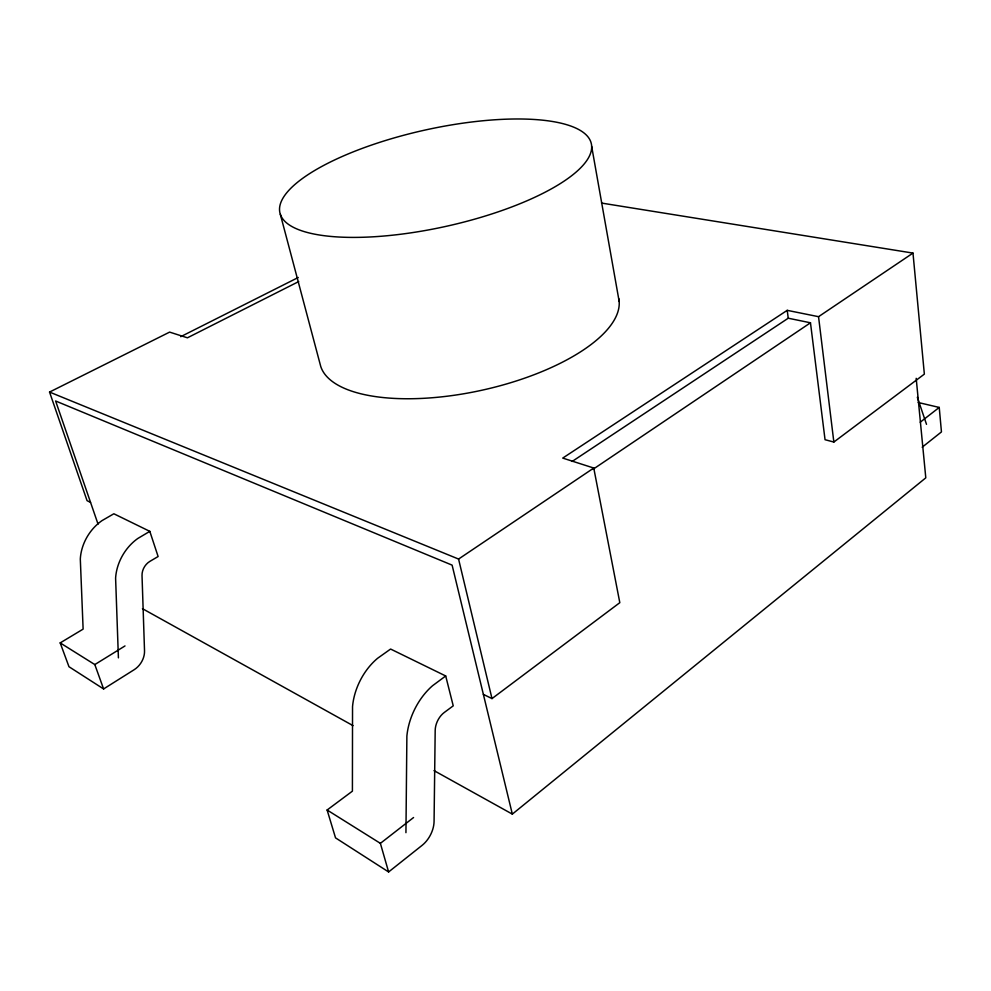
<?xml version="1.0" encoding="UTF-8"?>
<svg xmlns="http://www.w3.org/2000/svg" width="991" height="991" viewBox="0 0 991 991"><rect width="100%" height="100%" fill="white"/><g stroke="black" fill="none" stroke-linecap="round" stroke-linejoin="round"><path stroke-width="1.49" d="M405.938 832.675L406.88 736.065A54.542 36.072 -64.1 0 1 432.51 685.76L445.702 675.973L453.234 705.84L444.315 712.442A16.859 11.149 -64.1 0 0 435.185 730.491L434.07 821.403A22.632 14.592 -61.7 0 1 422.079 845.373L388.608 871.956L335.528 837.866L327.117 810.006L352.412 791.152L352.536 706.595A52.573 36.06 -63.5 0 1 377.571 658.309L390.603 649.043L445.702 675.973M434.033 770.626L512.335 814.119L925.792 477.848L916.192 378.327M922.175 447.214L941.45 431.915L939.233 407.437L918.199 402.495M388.608 871.956L380.383 843.353L413.569 817.525M920.218 422.216L939.233 407.437M483.373 694.381L491.994 698.593L619.809 602.677L593.758 468.037L562.739 458.09L787.213 310.344L818.541 316.686L912.984 253.089L924.355 374.127L833.852 442.048L825.045 439.707L810.477 322.793L788.241 318.21L572.166 461.447M592.853 469.412L810.477 322.793M298.737 281.555L187.435 337.807L169.622 332.109L49.55 392.064L458.573 559.06L593.758 468.037M103.597 688.956L134.119 669.743A18.247 14.109 -55.9 0 0 144.525 650.827L142.023 575.585A13.601 10.777 -59.1 0 1 149.938 561.34L158.114 556.521L149.814 531.349L113.854 513.772L101.986 520.634A42.724 34.512 -58 0 0 80.308 558.974L83.12 629.124L60.191 642.899L68.974 666.72L103.597 688.956L94.814 664.577L60.191 642.899M94.814 664.577L125.002 645.934M149.814 531.349L137.761 538.509A44 34.858 -59.1 0 0 115.6 578.112L118.412 657.851M180.709 336.68L298.254 277.492M601.537 203.068L912.984 253.089M90.54 502.375L87.059 500.666L49.55 392.064M142.444 608.66L353.031 725.635M327.117 810.006L380.383 843.353M98.047 524.14L55.62 400.996L452.107 565.13L512.335 814.119M917.332 397.28L926.511 424.334M280.329 214.329L320.725 366.397A152.887 60.377 -12.5 0 0 484.649 389.612A152.887 60.377 -12.5 0 0 618.793 298.663M458.573 559.06L491.994 698.593M591.664 146.358A159.489 49.277 -12.5 0 1 359.659 237.344A159.489 49.277 -12.5 0 1 355.459 150.979A159.489 49.277 -12.5 0 1 591.664 146.358L619.177 301.512M787.213 310.344L788.241 318.21M818.541 316.686L833.852 442.048"/></g></svg>
